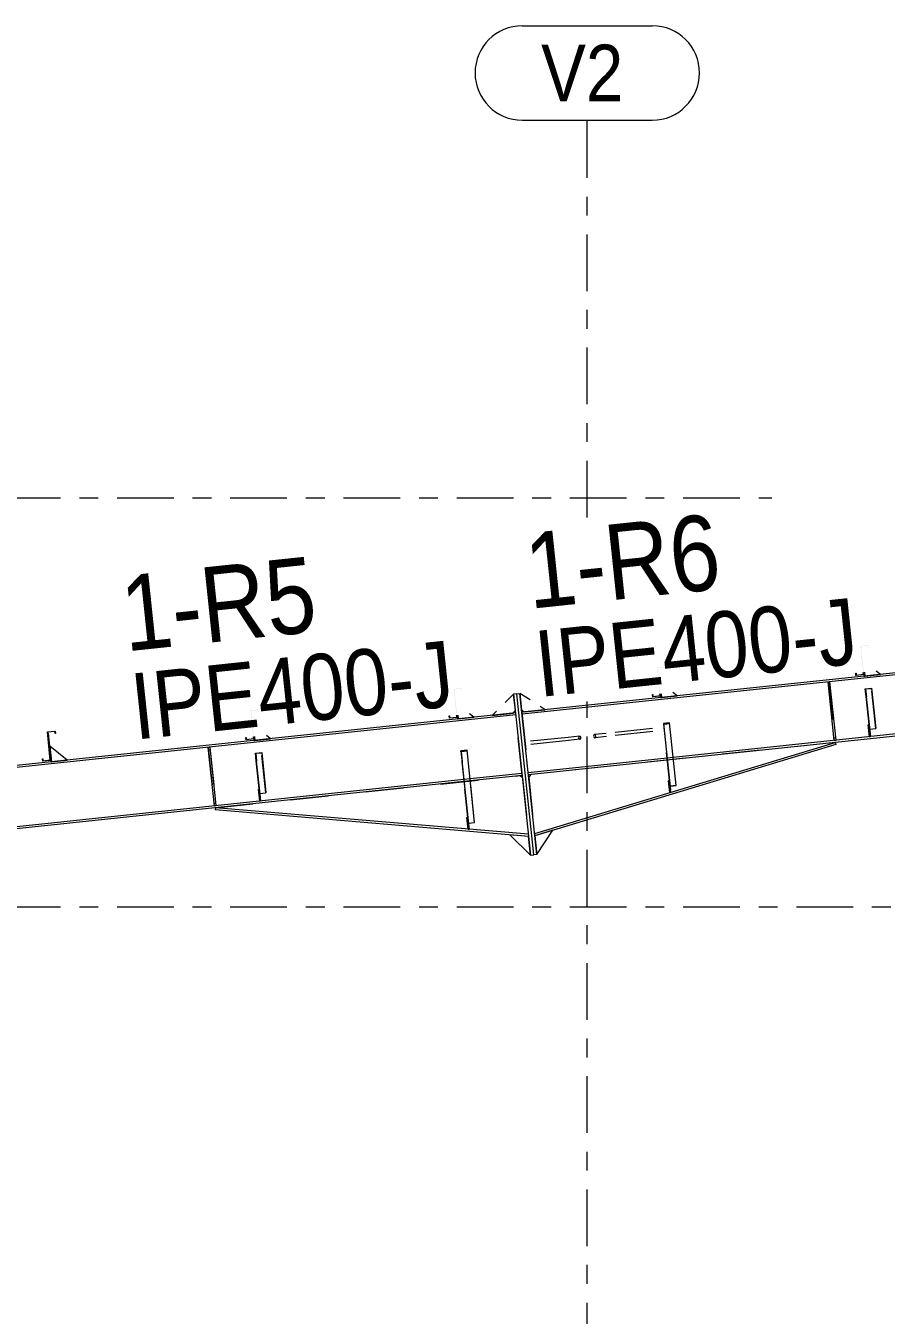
# Model space of a CAD drawing. Header units: millimetres. Extents: x -619 to 204, y -351 to 223.
# Drawn here: x -336.2 to -290.6, y -136.6 to -68.3 of the extents above; entities that cross this region are included whole.
import ezdxf

# ---------------------------------------------------------------- set-up
doc = ezdxf.new("R2010")
doc.units = ezdxf.units.MM
for name, pattern in [('XKITLINE00', [0]), ('XKITLINE02', [4, 2, -2]), ('XKITLINE03', [6, 3, -1, 1, -1])]:
    doc.linetypes.add(name, pattern=pattern)
for name, color, linetype, lineweight in [('Part', 2, 'Continuous', 0), ('PartMark', 7, 'Continuous', 0), ('S-grid', 1, 'Continuous', 0)]:
    doc.layers.add(name, color=color, linetype=linetype, lineweight=lineweight)
doc.styles.add('ARIAL', font='ARIAL.TTF')

# ---------------------------------------------------------------- blocks, each defined once
blk = doc.blocks.new('*A13')
at = {"layer": 'Part'}
blk.add_hatch(color=3, dxfattribs=at).paths.add_polyline_path([(-302.368, -105.278), (-302.037, -105.243), (-302.034, -105.269), (-302.349, -105.303), (-302.297, -105.797), (-302.314, -105.798)], flags=17)
blk = doc.blocks.new('*A14')
at = {"layer": 'Part'}
blk.add_hatch(color=3, dxfattribs=at).paths.add_polyline_path([(-323.99, -106.85), (-323.658, -106.815), (-323.656, -106.836), (-323.971, -106.869), (-323.929, -107.268), (-323.945, -107.27)], flags=17)
blk = doc.blocks.new('*A15')
at = {"layer": 'Part'}
blk.add_hatch(color=3, dxfattribs=at).paths.add_polyline_path([(-291.669, -103.441), (-291.337, -103.406), (-291.335, -103.427), (-291.65, -103.46), (-291.608, -103.859), (-291.625, -103.861)], flags=17)
blk = doc.blocks.new('*A16')
at = {"layer": 'Part'}
blk.add_hatch(color=3, dxfattribs=at).paths.add_polyline_path([(-313.109, -106.728), (-312.777, -106.693), (-312.774, -106.722), (-313.089, -106.755), (-313.032, -107.298), (-313.049, -107.299)], flags=17)
blk = doc.blocks.new('*A41')
at = {"layer": 'Part'}
blk.add_hatch(color=3, dxfattribs=at).paths.add_polyline_path([(-291.923, -101.172), (-291.509, -101.128), (-291.496, -101.253), (-291.511, -101.254), (-291.522, -101.145), (-291.907, -101.185), (-291.749, -102.679), (-292.164, -102.723), (-292.177, -102.598), (-292.162, -102.597), (-292.15, -102.706), (-291.766, -102.665)], flags=17)
blk = doc.blocks.new('*A42')
at = {"layer": 'Part'}
blk.add_hatch(color=3, dxfattribs=at).paths.add_polyline_path([(-291.923, -101.172), (-291.509, -101.128), (-291.496, -101.253), (-291.511, -101.254), (-291.522, -101.145), (-291.907, -101.185), (-291.749, -102.679), (-292.164, -102.723), (-292.177, -102.598), (-292.162, -102.597), (-292.15, -102.706), (-291.766, -102.665)], flags=17)
blk = doc.blocks.new('*A43')
at = {"layer": 'Part'}
blk.add_hatch(color=3, dxfattribs=at).paths.add_polyline_path([(-302.697, -102.308), (-302.282, -102.265), (-302.269, -102.389), (-302.284, -102.391), (-302.296, -102.281), (-302.68, -102.322), (-302.523, -103.815), (-302.937, -103.859), (-302.95, -103.735), (-302.935, -103.733), (-302.924, -103.842), (-302.539, -103.802)], flags=17)
blk = doc.blocks.new('*A67')
at = {"layer": 'Part'}
blk.add_hatch(color=3, dxfattribs=at).paths.add_polyline_path([(-313.47, -103.445), (-313.056, -103.401), (-313.043, -103.525), (-313.058, -103.527), (-313.069, -103.418), (-313.454, -103.458), (-313.296, -104.952), (-313.711, -104.995), (-313.724, -104.871), (-313.709, -104.869), (-313.697, -104.979), (-313.313, -104.938)], flags=17)
blk = doc.blocks.new('*A70')
at = {"layer": 'Part'}
blk.add_hatch(color=3, dxfattribs=at).paths.add_polyline_path([(-335.017, -105.718), (-334.603, -105.674), (-334.59, -105.798), (-334.605, -105.8), (-334.616, -105.69), (-335.001, -105.731), (-334.843, -107.224), (-335.258, -107.268), (-335.271, -107.144), (-335.256, -107.142), (-335.244, -107.251), (-334.86, -107.211)], flags=17)
blk = doc.blocks.new('*A71')
at = {"layer": 'Part'}
blk.add_hatch(color=3, dxfattribs=at).paths.add_polyline_path([(-335.017, -105.718), (-334.603, -105.674), (-334.59, -105.798), (-334.605, -105.8), (-334.616, -105.69), (-335.001, -105.731), (-334.843, -107.224), (-335.258, -107.268), (-335.271, -107.144), (-335.256, -107.142), (-335.244, -107.251), (-334.86, -107.211)], flags=17)
blk = doc.blocks.new('*A72')
at = {"layer": 'Part'}
blk.add_hatch(color=3, dxfattribs=at).paths.add_polyline_path([(-324.244, -104.581), (-323.83, -104.537), (-323.816, -104.662), (-323.831, -104.663), (-323.843, -104.554), (-324.227, -104.595), (-324.07, -106.088), (-324.484, -106.132), (-324.497, -106.007), (-324.482, -106.006), (-324.471, -106.115), (-324.086, -106.075)], flags=17)
blk = doc.blocks.new('*A73')
at = {"layer": 'Part'}
blk.add_hatch(color=3, dxfattribs=at).paths.add_polyline_path([(-324.244, -104.581), (-323.83, -104.537), (-323.816, -104.662), (-323.831, -104.663), (-323.843, -104.554), (-324.227, -104.595), (-324.07, -106.088), (-324.484, -106.132), (-324.497, -106.007), (-324.482, -106.006), (-324.471, -106.115), (-324.086, -106.075)], flags=17)
blk = doc.blocks.new('*A74')
at = {"layer": 'Part'}
blk.add_hatch(color=3, dxfattribs=at).paths.add_polyline_path([(-302.697, -102.308), (-302.282, -102.265), (-302.269, -102.389), (-302.284, -102.391), (-302.296, -102.281), (-302.68, -102.322), (-302.523, -103.815), (-302.937, -103.859), (-302.95, -103.735), (-302.935, -103.733), (-302.924, -103.842), (-302.539, -103.802)], flags=17)
blk = doc.blocks.new('*A75')
at = {"layer": 'Part'}
blk.add_hatch(color=3, dxfattribs=at).paths.add_polyline_path([(-313.47, -103.445), (-313.056, -103.401), (-313.043, -103.525), (-313.058, -103.527), (-313.069, -103.418), (-313.454, -103.458), (-313.296, -104.952), (-313.711, -104.995), (-313.724, -104.871), (-313.709, -104.869), (-313.697, -104.979), (-313.313, -104.938)], flags=17)
blk = doc.blocks.new('*A647')
at = {"layer": 'S-grid', "color": 1, "linetype": 'XKITLINE03', "lineweight": 0}
blk.add_line((-559.32, -93.321), (-296.617, -93.321), dxfattribs=at)
blk = doc.blocks.new('*A648')
at = {"layer": 'S-grid', "color": 1, "linetype": 'XKITLINE03', "lineweight": 0}
blk.add_line((-559.32, -114.988), (26.403, -114.988), dxfattribs=at)
blk = doc.blocks.new('*A650')
at = {"layer": 'Part', "color": 2, "linetype": 'XKITLINE00', "lineweight": 0}
for p, q in [((-237.236, -97.013), (-309.87, -104.674)), ((-237.225, -97.121), (-309.859, -104.782)), ((-237.228, -97.096), (-237.225, -97.121)), ((-236.898, -100.22), (-301.844, -107.07)), ((-236.887, -100.328), (-301.833, -107.178)), ((-236.898, -100.22), (-236.887, -100.328)), ((-302.176, -107.105), (-309.532, -107.881)), ((-302.164, -107.213), (-309.52, -107.989))]:
    blk.add_line(p, q, dxfattribs=at)
at = {"layer": 'Part', "color": 7, "linetype": 'XKITLINE02', "lineweight": 0}
for p, q in [((-237.236, -97.013), (-237.228, -97.096)), ((-237.225, -97.121), (-236.898, -100.22)), ((-309.87, -104.674), (-309.52, -107.989)), ((-301.844, -107.07), (-302.176, -107.105)), ((-301.833, -107.178), (-302.164, -107.213))]:
    blk.add_line(p, q, dxfattribs=at)
blk = doc.blocks.new('*A696')
at = {"layer": 'Part', "color": 2, "linetype": 'XKITLINE00', "lineweight": 0}
for p, q in [((-310.202, -104.709), (-409.484, -115.181)), ((-310.19, -104.817), (-409.349, -115.276)), ((-309.863, -107.916), (-312.618, -108.207)), ((-312.949, -108.242), (-398.806, -117.298)), ((-312.938, -108.349), (-398.795, -117.405)), ((-309.852, -108.024), (-312.606, -108.314))]:
    blk.add_line(p, q, dxfattribs=at)
at = {"layer": 'Part', "color": 7, "linetype": 'XKITLINE02', "lineweight": 0}
for p, q in [((-309.852, -108.024), (-310.202, -104.709)), ((-312.618, -108.207), (-312.949, -108.242)), ((-312.606, -108.314), (-312.938, -108.349))]:
    blk.add_line(p, q, dxfattribs=at)
blk = doc.blocks.new('*A698')
at = {"layer": 'Part', "color": 2, "linetype": 'XKITLINE00', "lineweight": 0}
for p, q in [((-309.436, -104.025), (-309.975, -103.679)), ((-309.883, -104.55), (-309.746, -104.661)), ((-308.627, -104.543), (-308.897, -104.37))]:
    blk.add_line(p, q, dxfattribs=at)
at = {"layer": 'Part', "color": 7, "linetype": 'XKITLINE02', "lineweight": 0}
for p, q in [((-309.975, -103.679), (-309.883, -104.55)), ((-309.746, -104.661), (-308.627, -104.543))]:
    blk.add_line(p, q, dxfattribs=at)
blk = doc.blocks.new('*A699')
at = {"layer": 'Part', "color": 2, "linetype": 'XKITLINE00', "lineweight": 0}
for p, q in [((-310.306, -103.714), (-310.762, -104.165)), ((-311.217, -104.615), (-311.445, -104.84)), ((-310.326, -104.722), (-310.215, -104.585))]:
    blk.add_line(p, q, dxfattribs=at)
at = {"layer": 'Part', "color": 7, "linetype": 'XKITLINE02', "lineweight": 0}
for p, q in [((-310.215, -104.585), (-310.306, -103.714)), ((-311.445, -104.84), (-310.326, -104.722))]:
    blk.add_line(p, q, dxfattribs=at)
blk = doc.blocks.new('*A700')
at = {"layer": 'Part', "color": 2, "linetype": 'XKITLINE00', "lineweight": 0}
for p, q in [((-302.037, -105.243), (-302.368, -105.278)), ((-302.368, -105.278), (-302.027, -108.514)), ((-302.349, -105.303), (-302.034, -105.269)), ((-301.981, -108.788), (-302.349, -105.303)), ((-302.314, -105.798), (-302.297, -105.797)), ((-301.688, -108.554), (-302.037, -105.243)), ((-302.003, -108.588), (-301.688, -108.554)), ((-301.998, -108.79), (-301.981, -108.788))]:
    blk.add_line(p, q, dxfattribs=at)
at = {"layer": 'Part', "color": 7, "linetype": 'XKITLINE02', "lineweight": 0}
for p, q in [((-302.027, -108.514), (-301.998, -108.79)), ((-302.02, -108.579), (-301.689, -108.544))]:
    blk.add_line(p, q, dxfattribs=at)
blk = doc.blocks.new('*A701')
at = {"layer": 'Part', "color": 7, "linetype": 'XKITLINE02', "lineweight": 0}
for p, q in [((-301.998, -108.79), (-302.368, -105.278)), ((-301.981, -108.788), (-302.349, -105.303)), ((-301.688, -108.554), (-302.037, -105.243)), ((-302.02, -108.579), (-301.689, -108.544)), ((-302.003, -108.588), (-301.688, -108.554)), ((-301.998, -108.79), (-301.981, -108.788))]:
    blk.add_line(p, q, dxfattribs=at)
blk = doc.blocks.new('*A702')
at = {"layer": 'Part', "color": 7, "linetype": 'XKITLINE02', "lineweight": 0}
for p, q in [((-302.535, -103.699), (-302.523, -103.815)), ((-302.514, -103.898), (-302.473, -103.894))]:
    blk.add_line(p, q, dxfattribs=at)
at = {"layer": 'Part', "color": 2, "linetype": 'XKITLINE00', "lineweight": 0}
for p, q in [((-302.523, -103.815), (-302.514, -103.898)), ((-302.473, -103.894), (-302.494, -103.695))]:
    blk.add_line(p, q, dxfattribs=at)
blk = doc.blocks.new('*A703')
at = {"layer": 'Part', "color": 7, "linetype": 'XKITLINE02', "lineweight": 0}
for p, q in [((-302.494, -103.695), (-302.473, -103.894)), ((-302.473, -103.894), (-301.644, -103.806))]:
    blk.add_line(p, q, dxfattribs=at)
at = {"layer": 'Part', "color": 2, "linetype": 'XKITLINE00', "lineweight": 0}
blk.add_line((-301.644, -103.806), (-301.864, -103.628), dxfattribs=at)
blk = doc.blocks.new('*A704')
at = {"layer": 'Part', "color": 7, "linetype": 'XKITLINE02', "lineweight": 0}
for p, q in [((-308.223, -110.93), (-309.18, -111.221)), ((-309.18, -111.221), (-309.075, -112.215))]:
    blk.add_line(p, q, dxfattribs=at)
at = {"layer": 'Part', "color": 2, "linetype": 'XKITLINE00', "lineweight": 0}
blk.add_line((-309.075, -112.215), (-308.223, -110.93), dxfattribs=at)
blk = doc.blocks.new('*A705')
at = {"layer": 'Part', "color": 2, "linetype": 'XKITLINE00', "lineweight": 0}
blk.add_line((-310.507, -111.171), (-309.406, -112.25), dxfattribs=at)
at = {"layer": 'Part', "color": 7, "linetype": 'XKITLINE02', "lineweight": 0}
for p, q in [((-309.511, -111.256), (-310.507, -111.171)), ((-309.406, -112.25), (-309.511, -111.256))]:
    blk.add_line(p, q, dxfattribs=at)
blk = doc.blocks.new('*A706')
at = {"layer": 'Part', "color": 7, "linetype": 'XKITLINE02', "lineweight": 0}
for p, q in [((-323.788, -108.756), (-323.83, -108.761)), ((-323.83, -108.761), (-323.764, -109.382)), ((-323.723, -109.378), (-323.788, -108.756)), ((-323.777, -109.258), (-323.736, -109.254)), ((-323.764, -109.382), (-323.723, -109.378))]:
    blk.add_line(p, q, dxfattribs=at)
blk = doc.blocks.new('*A707')
at = {"layer": 'Part', "color": 2, "linetype": 'XKITLINE00', "lineweight": 0}
for p, q in [((-323.83, -108.761), (-323.788, -108.756)), ((-323.764, -109.382), (-323.83, -108.761)), ((-323.761, -109.016), (-323.723, -109.378))]:
    blk.add_line(p, q, dxfattribs=at)
at = {"layer": 'Part', "color": 7, "linetype": 'XKITLINE02', "lineweight": 0}
for p, q in [((-323.788, -108.756), (-323.761, -109.016)), ((-323.777, -109.258), (-323.736, -109.254)), ((-323.723, -109.378), (-323.764, -109.382))]:
    blk.add_line(p, q, dxfattribs=at)
blk = doc.blocks.new('*A708')
at = {"layer": 'Part', "color": 7, "linetype": 'XKITLINE02', "lineweight": 0}
for p, q in [((-312.737, -110.257), (-312.778, -110.262)), ((-312.778, -110.262), (-312.713, -110.883)), ((-312.671, -110.879), (-312.737, -110.257)), ((-312.726, -110.759), (-312.684, -110.755)), ((-312.713, -110.883), (-312.671, -110.879))]:
    blk.add_line(p, q, dxfattribs=at)
blk = doc.blocks.new('*A709')
at = {"layer": 'Part', "color": 2, "linetype": 'XKITLINE00', "lineweight": 0}
for p, q in [((-312.778, -110.262), (-312.737, -110.257)), ((-312.713, -110.875), (-312.778, -110.262)), ((-312.716, -110.453), (-312.671, -110.879))]:
    blk.add_line(p, q, dxfattribs=at)
at = {"layer": 'Part', "color": 7, "linetype": 'XKITLINE02', "lineweight": 0}
for p, q in [((-312.737, -110.257), (-312.716, -110.453)), ((-312.726, -110.759), (-312.684, -110.755)), ((-312.713, -110.875), (-312.713, -110.883)), ((-312.671, -110.879), (-312.713, -110.883))]:
    blk.add_line(p, q, dxfattribs=at)
blk = doc.blocks.new('*A710')
at = {"layer": 'Part', "color": 7, "linetype": 'XKITLINE02', "lineweight": 0}
for p, q in [((-293.263, -106.274), (-309.399, -107.976)), ((-309.508, -108.11), (-309.18, -111.221))]:
    blk.add_line(p, q, dxfattribs=at)
at = {"layer": 'Part', "color": 2, "linetype": 'XKITLINE00', "lineweight": 0}
for p, q in [((-309.191, -111.111), (-293.263, -106.274)), ((-293.232, -106.378), (-309.18, -111.221)), ((-293.263, -106.274), (-293.232, -106.378)), ((-309.399, -107.976), (-309.508, -108.11))]:
    blk.add_line(p, q, dxfattribs=at)
blk = doc.blocks.new('*A711')
at = {"layer": 'Part', "color": 7, "linetype": 'XKITLINE02', "lineweight": 0}
for p, q in [((-312.685, -110.746), (-313.109, -106.728)), ((-312.669, -110.744), (-313.089, -106.755)), ((-312.373, -110.528), (-312.777, -106.693)), ((-312.705, -110.554), (-312.374, -110.519)), ((-312.688, -110.562), (-312.373, -110.528)), ((-312.685, -110.746), (-312.669, -110.744))]:
    blk.add_line(p, q, dxfattribs=at)
blk = doc.blocks.new('*A712')
at = {"layer": 'Part', "color": 2, "linetype": 'XKITLINE00', "lineweight": 0}
blk.add_line((-323.191, -106.079), (-323.411, -105.901), dxfattribs=at)
at = {"layer": 'Part', "color": 7, "linetype": 'XKITLINE02', "lineweight": 0}
for p, q in [((-324.041, -105.968), (-324.02, -106.166)), ((-324.02, -106.166), (-323.191, -106.079))]:
    blk.add_line(p, q, dxfattribs=at)
blk = doc.blocks.new('*A713')
at = {"layer": 'Part', "color": 7, "linetype": 'XKITLINE02', "lineweight": 0}
for p, q in [((-324.082, -105.972), (-324.07, -106.088)), ((-324.061, -106.171), (-324.02, -106.166))]:
    blk.add_line(p, q, dxfattribs=at)
at = {"layer": 'Part', "color": 2, "linetype": 'XKITLINE00', "lineweight": 0}
for p, q in [((-324.07, -106.088), (-324.061, -106.171)), ((-324.02, -106.166), (-324.041, -105.968))]:
    blk.add_line(p, q, dxfattribs=at)
blk = doc.blocks.new('*A714')
at = {"layer": 'Part', "color": 7, "linetype": 'XKITLINE02', "lineweight": 0}
for p, q in [((-323.738, -109.238), (-323.99, -106.85)), ((-323.721, -109.236), (-323.971, -106.869)), ((-323.432, -108.955), (-323.658, -106.815)), ((-323.765, -108.977), (-323.434, -108.942)), ((-323.747, -108.988), (-323.432, -108.955)), ((-323.738, -109.238), (-323.721, -109.236))]:
    blk.add_line(p, q, dxfattribs=at)
blk = doc.blocks.new('*A715')
at = {"layer": 'Part', "color": 2, "linetype": 'XKITLINE00', "lineweight": 0}
for p, q in [((-323.99, -106.85), (-323.658, -106.815)), ((-323.945, -107.27), (-323.99, -106.85)), ((-323.656, -106.836), (-323.971, -106.869)), ((-323.971, -106.869), (-323.929, -107.268)), ((-323.929, -107.268), (-323.945, -107.27)), ((-323.945, -107.27), (-323.761, -109.016)), ((-323.721, -109.236), (-323.929, -107.268)), ((-323.658, -106.815), (-323.432, -108.955)), ((-323.747, -108.988), (-323.432, -108.955)), ((-323.738, -109.238), (-323.721, -109.236))]:
    blk.add_line(p, q, dxfattribs=at)
at = {"layer": 'Part', "color": 7, "linetype": 'XKITLINE02', "lineweight": 0}
for p, q in [((-323.765, -108.977), (-323.434, -108.942)), ((-323.761, -109.016), (-323.738, -109.238))]:
    blk.add_line(p, q, dxfattribs=at)
blk = doc.blocks.new('*A716')
at = {"layer": 'Part', "color": 7, "linetype": 'XKITLINE02', "lineweight": 0}
for p, q in [((-313.267, -104.831), (-313.246, -105.03)), ((-313.246, -105.03), (-312.417, -104.943))]:
    blk.add_line(p, q, dxfattribs=at)
at = {"layer": 'Part', "color": 2, "linetype": 'XKITLINE00', "lineweight": 0}
blk.add_line((-312.417, -104.943), (-312.637, -104.765), dxfattribs=at)
blk = doc.blocks.new('*A717')
at = {"layer": 'Part', "color": 7, "linetype": 'XKITLINE02', "lineweight": 0}
for p, q in [((-313.309, -104.836), (-313.296, -104.952)), ((-313.288, -105.034), (-313.246, -105.03))]:
    blk.add_line(p, q, dxfattribs=at)
at = {"layer": 'Part', "color": 2, "linetype": 'XKITLINE00', "lineweight": 0}
for p, q in [((-313.296, -104.952), (-313.288, -105.034)), ((-313.246, -105.03), (-313.267, -104.831))]:
    blk.add_line(p, q, dxfattribs=at)
blk = doc.blocks.new('*A719')
at = {"layer": 'Part', "color": 2, "linetype": 'XKITLINE00', "lineweight": 0}
for p, q in [((-291.669, -103.441), (-291.337, -103.406)), ((-291.625, -103.861), (-291.669, -103.441)), ((-291.335, -103.427), (-291.65, -103.46)), ((-291.65, -103.46), (-291.608, -103.859)), ((-291.608, -103.859), (-291.625, -103.861)), ((-291.625, -103.861), (-291.44, -105.607)), ((-291.4, -105.827), (-291.608, -103.859)), ((-291.337, -103.406), (-291.112, -105.546)), ((-291.427, -105.579), (-291.112, -105.546)), ((-291.417, -105.829), (-291.4, -105.827))]:
    blk.add_line(p, q, dxfattribs=at)
at = {"layer": 'Part', "color": 7, "linetype": 'XKITLINE02', "lineweight": 0}
for p, q in [((-291.445, -105.567), (-291.113, -105.532)), ((-291.44, -105.607), (-291.417, -105.829))]:
    blk.add_line(p, q, dxfattribs=at)
blk = doc.blocks.new('*A720')
at = {"layer": 'Part', "color": 7, "linetype": 'XKITLINE02', "lineweight": 0}
for p, q in [((-291.417, -105.829), (-291.669, -103.441)), ((-291.4, -105.827), (-291.65, -103.46)), ((-291.112, -105.546), (-291.337, -103.406)), ((-291.445, -105.567), (-291.113, -105.532)), ((-291.427, -105.579), (-291.112, -105.546)), ((-291.417, -105.829), (-291.4, -105.827))]:
    blk.add_line(p, q, dxfattribs=at)
blk = doc.blocks.new('*A721')
at = {"layer": 'Part', "color": 7, "linetype": 'XKITLINE02', "lineweight": 0}
for p, q in [((-291.761, -102.563), (-291.749, -102.679)), ((-291.74, -102.762), (-291.699, -102.757))]:
    blk.add_line(p, q, dxfattribs=at)
at = {"layer": 'Part', "color": 2, "linetype": 'XKITLINE00', "lineweight": 0}
for p, q in [((-291.749, -102.679), (-291.74, -102.762)), ((-291.699, -102.757), (-291.72, -102.558))]:
    blk.add_line(p, q, dxfattribs=at)
blk = doc.blocks.new('*A722')
at = {"layer": 'Part', "color": 2, "linetype": 'XKITLINE00', "lineweight": 0}
blk.add_line((-290.87, -102.67), (-291.09, -102.492), dxfattribs=at)
at = {"layer": 'Part', "color": 7, "linetype": 'XKITLINE02', "lineweight": 0}
for p, q in [((-291.72, -102.558), (-291.699, -102.757)), ((-291.699, -102.757), (-290.87, -102.67))]:
    blk.add_line(p, q, dxfattribs=at)
blk = doc.blocks.new('*A723')
at = {"layer": 'Part', "color": 2, "linetype": 'XKITLINE00', "lineweight": 0}
for p, q in [((-291.509, -105.352), (-291.468, -105.347)), ((-291.444, -105.973), (-291.509, -105.352)), ((-291.44, -105.607), (-291.402, -105.969))]:
    blk.add_line(p, q, dxfattribs=at)
at = {"layer": 'Part', "color": 7, "linetype": 'XKITLINE02', "lineweight": 0}
for p, q in [((-291.468, -105.347), (-291.44, -105.607)), ((-291.457, -105.849), (-291.415, -105.845)), ((-291.402, -105.969), (-291.444, -105.973))]:
    blk.add_line(p, q, dxfattribs=at)
blk = doc.blocks.new('*A724')
at = {"layer": 'Part', "color": 7, "linetype": 'XKITLINE02', "lineweight": 0}
for p, q in [((-291.468, -105.347), (-291.509, -105.352)), ((-291.509, -105.352), (-291.444, -105.973)), ((-291.402, -105.969), (-291.468, -105.347)), ((-291.457, -105.849), (-291.415, -105.845)), ((-291.444, -105.973), (-291.402, -105.969))]:
    blk.add_line(p, q, dxfattribs=at)
blk = doc.blocks.new('*A725')
at = {"layer": 'Part', "color": 7, "linetype": 'XKITLINE02', "lineweight": 0}
for p, q in [((-293.643, -103.071), (-293.56, -103.063)), ((-293.643, -103.071), (-293.316, -106.171)), ((-293.63, -103.196), (-293.547, -103.187)), ((-293.56, -103.063), (-293.233, -106.162)), ((-293.246, -106.038), (-293.329, -106.046)), ((-293.233, -106.162), (-293.316, -106.171))]:
    blk.add_line(p, q, dxfattribs=at)
blk = doc.blocks.new('*A726')
at = {"layer": 'Part', "color": 7, "linetype": 'XKITLINE02', "lineweight": 0}
for p, q in [((-293.643, -103.071), (-293.56, -103.063)), ((-293.63, -103.196), (-293.547, -103.187)), ((-293.329, -106.046), (-293.246, -106.038)), ((-293.316, -106.171), (-293.233, -106.162))]:
    blk.add_line(p, q, dxfattribs=at)
at = {"layer": 'Part', "color": 2, "linetype": 'XKITLINE00', "lineweight": 0}
for p, q in [((-293.316, -106.171), (-293.643, -103.071)), ((-293.56, -103.063), (-293.233, -106.162))]:
    blk.add_line(p, q, dxfattribs=at)
blk = doc.blocks.new('*A727')
at = {"layer": 'Part', "color": 2, "linetype": 'XKITLINE00', "lineweight": 0}
for p, q in [((-302.091, -108.305), (-302.05, -108.301)), ((-302.025, -108.927), (-302.091, -108.305)), ((-302.027, -108.514), (-301.984, -108.923)), ((-301.984, -108.923), (-302.025, -108.927))]:
    blk.add_line(p, q, dxfattribs=at)
at = {"layer": 'Part', "color": 7, "linetype": 'XKITLINE02', "lineweight": 0}
for p, q in [((-302.05, -108.301), (-302.027, -108.514)), ((-302.039, -108.803), (-301.997, -108.798))]:
    blk.add_line(p, q, dxfattribs=at)
blk = doc.blocks.new('*A728')
at = {"layer": 'Part', "color": 7, "linetype": 'XKITLINE02', "lineweight": 0}
for p, q in [((-302.05, -108.301), (-302.091, -108.305)), ((-302.091, -108.305), (-302.025, -108.927)), ((-301.984, -108.923), (-302.05, -108.301)), ((-302.039, -108.803), (-301.997, -108.798)), ((-302.025, -108.927), (-301.984, -108.923))]:
    blk.add_line(p, q, dxfattribs=at)
blk = doc.blocks.new('*A729')
at = {"layer": 'Part', "color": 2, "linetype": 'XKITLINE00', "lineweight": 0}
for p, q in [((-310.141, -103.697), (-309.975, -103.679)), ((-309.24, -112.233), (-310.141, -103.697)), ((-309.075, -112.215), (-309.975, -103.679)), ((-309.075, -112.215), (-309.24, -112.233))]:
    blk.add_line(p, q, dxfattribs=at)
blk = doc.blocks.new('*A730')
at = {"layer": 'Part', "color": 2, "linetype": 'XKITLINE00', "lineweight": 0}
for p, q in [((-310.141, -103.697), (-310.306, -103.714)), ((-310.306, -103.714), (-309.406, -112.25)), ((-309.24, -112.233), (-310.141, -103.697)), ((-309.406, -112.25), (-309.24, -112.233))]:
    blk.add_line(p, q, dxfattribs=at)
blk = doc.blocks.new('*A731')
at = {"layer": 'Part', "color": 7, "linetype": 'XKITLINE02', "lineweight": 0}
for p, q in [((-326.489, -106.536), (-326.406, -106.527)), ((-326.475, -106.66), (-326.393, -106.651)), ((-326.175, -109.511), (-326.092, -109.502)), ((-326.162, -109.635), (-326.079, -109.626))]:
    blk.add_line(p, q, dxfattribs=at)
at = {"layer": 'Part', "color": 2, "linetype": 'XKITLINE00', "lineweight": 0}
for p, q in [((-326.162, -109.635), (-326.489, -106.536)), ((-326.406, -106.527), (-326.079, -109.626))]:
    blk.add_line(p, q, dxfattribs=at)
blk = doc.blocks.new('*A732')
at = {"layer": 'Part', "color": 7, "linetype": 'XKITLINE02', "lineweight": 0}
for p, q in [((-326.489, -106.536), (-326.406, -106.527)), ((-326.489, -106.536), (-326.162, -109.635)), ((-326.406, -106.527), (-326.079, -109.626)), ((-326.475, -106.66), (-326.393, -106.651)), ((-326.092, -109.502), (-326.175, -109.511)), ((-326.079, -109.626), (-326.162, -109.635))]:
    blk.add_line(p, q, dxfattribs=at)
blk = doc.blocks.new('*A733')
at = {"layer": 'Part', "color": 2, "linetype": 'XKITLINE00', "lineweight": 0}
for p, q in [((-312.777, -106.693), (-313.109, -106.728)), ((-313.109, -106.728), (-312.716, -110.453)), ((-313.089, -106.755), (-312.774, -106.722)), ((-313.089, -106.755), (-313.032, -107.298)), ((-312.373, -110.528), (-312.777, -106.693)), ((-313.032, -107.298), (-313.049, -107.299)), ((-312.669, -110.744), (-313.032, -107.298)), ((-312.688, -110.562), (-312.373, -110.528)), ((-312.685, -110.746), (-312.669, -110.744))]:
    blk.add_line(p, q, dxfattribs=at)
at = {"layer": 'Part', "color": 7, "linetype": 'XKITLINE02', "lineweight": 0}
for p, q in [((-312.716, -110.453), (-312.685, -110.746)), ((-312.705, -110.554), (-312.374, -110.519))]:
    blk.add_line(p, q, dxfattribs=at)
blk = doc.blocks.new('*A786')
at = {"layer": 'S-grid', "color": 1, "linetype": 'XKITLINE03', "lineweight": 0}
for p, q in [((-306.404, -94.353), (-306.404, -73.295)), ((-306.404, -204.969), (-306.404, -104.107))]:
    blk.add_line(p, q, dxfattribs=at)
at = {"layer": 'S-grid', "color": 3, "style": 'ARIAL', "width": 0.85}
blk.add_text('V2', height=3, dxfattribs=at).set_placement((-308.851, -72.295))
blk = doc.blocks.new('*A825')
at = {"layer": 'Part', "color": 2, "linetype": 'XKITLINE00', "lineweight": 0}
for p, q in [((-292.177, -102.598), (-292.162, -102.597)), ((-292.176, -102.607), (-292.177, -102.598)), ((-292.164, -102.723), (-292.176, -102.607)), ((-291.749, -102.679), (-292.164, -102.723)), ((-292.162, -102.597), (-292.161, -102.605)), ((-292.161, -102.605), (-292.15, -102.706)), ((-292.15, -102.706), (-291.766, -102.665)), ((-291.766, -102.665), (-291.776, -102.564)), ((-291.761, -102.563), (-291.749, -102.679))]:
    blk.add_line(p, q, dxfattribs=at)
blk = doc.blocks.new('*A826')
at = {"layer": 'Part', "color": 2, "linetype": 'XKITLINE00', "lineweight": 0}
for p, q in [((-292.177, -102.598), (-292.162, -102.597)), ((-292.176, -102.607), (-292.177, -102.598)), ((-292.164, -102.723), (-292.176, -102.607)), ((-291.749, -102.679), (-292.164, -102.723)), ((-292.162, -102.597), (-292.161, -102.605)), ((-292.161, -102.605), (-292.15, -102.706)), ((-292.15, -102.706), (-291.766, -102.665)), ((-291.766, -102.665), (-291.776, -102.564)), ((-291.761, -102.563), (-291.749, -102.679))]:
    blk.add_line(p, q, dxfattribs=at)
blk = doc.blocks.new('*A827')
at = {"layer": 'Part', "color": 2, "linetype": 'XKITLINE00', "lineweight": 0}
for p, q in [((-302.95, -103.735), (-302.935, -103.733)), ((-302.949, -103.743), (-302.95, -103.735)), ((-302.937, -103.859), (-302.949, -103.743)), ((-302.523, -103.815), (-302.937, -103.859)), ((-302.935, -103.733), (-302.934, -103.741)), ((-302.934, -103.741), (-302.924, -103.842)), ((-302.924, -103.842), (-302.539, -103.802)), ((-302.539, -103.802), (-302.55, -103.701)), ((-302.535, -103.699), (-302.523, -103.815))]:
    blk.add_line(p, q, dxfattribs=at)
blk = doc.blocks.new('*A828')
at = {"layer": 'Part', "color": 7, "linetype": 'XKITLINE02', "lineweight": 0}
for p, q in [((-326.109, -109.739), (-309.973, -108.037)), ((-309.839, -108.145), (-309.511, -111.256))]:
    blk.add_line(p, q, dxfattribs=at)
at = {"layer": 'Part', "color": 2, "linetype": 'XKITLINE00', "lineweight": 0}
for p, q in [((-309.839, -108.145), (-309.973, -108.037)), ((-326.109, -109.739), (-326.118, -109.846)), ((-309.511, -111.256), (-326.118, -109.846)), ((-309.523, -111.146), (-326.109, -109.739))]:
    blk.add_line(p, q, dxfattribs=at)
blk = doc.blocks.new('*A829')
at = {"layer": 'Part', "color": 2, "linetype": 'XKITLINE00', "lineweight": 0}
for p, q in [((-334.951, -105.811), (-334.992, -105.815)), ((-334.793, -107.303), (-334.951, -105.811)), ((-334.843, -107.224), (-334.835, -107.307))]:
    blk.add_line(p, q, dxfattribs=at)
at = {"layer": 'Part', "color": 7, "linetype": 'XKITLINE02', "lineweight": 0}
for p, q in [((-334.992, -105.815), (-334.843, -107.224)), ((-334.835, -107.307), (-334.793, -107.303))]:
    blk.add_line(p, q, dxfattribs=at)
blk = doc.blocks.new('*A830')
at = {"layer": 'Part', "color": 2, "linetype": 'XKITLINE00', "lineweight": 0}
blk.add_line((-333.965, -107.215), (-334.881, -106.474), dxfattribs=at)
at = {"layer": 'Part', "color": 7, "linetype": 'XKITLINE02', "lineweight": 0}
for p, q in [((-334.881, -106.474), (-334.793, -107.303)), ((-334.793, -107.303), (-333.965, -107.215))]:
    blk.add_line(p, q, dxfattribs=at)
blk = doc.blocks.new('*A892')
at = {"layer": 'S-grid', "color": 1, "linetype": 'XKITLINE00', "lineweight": 0}
for p, q in [((-309.851, -68.295), (-302.957, -68.295)), ((-309.851, -73.295), (-302.957, -73.295))]:
    blk.add_line(p, q, dxfattribs=at)
for centre, start, end in [((-309.851, -70.795), 90, 270), ((-302.957, -70.795), 270, 90)]:
    blk.add_arc(centre, 2.5, start, end, dxfattribs=at)
blk = doc.blocks.new('*A893')
at = {"layer": 'Part', "color": 2, "linetype": 'XKITLINE00', "lineweight": 0}
for p, q in [((-306.058, -105.888), (-306.07, -105.949)), ((-306.015, -105.859), (-306.058, -105.888)), ((-305.404, -105.795), (-306.015, -105.859)), ((-305.968, -105.879), (-306.015, -105.859)), ((-305.943, -105.936), (-305.968, -105.879)), ((-306.07, -105.949), (-306.045, -106.006)), ((-306.045, -106.006), (-305.998, -106.025)), ((-305.387, -105.961), (-305.998, -106.025)), ((-305.998, -106.025), (-305.955, -105.996)), ((-305.955, -105.996), (-305.943, -105.936))]:
    blk.add_line(p, q, dxfattribs=at)
at = {"layer": 'Part', "color": 7, "linetype": 'XKITLINE02', "lineweight": 0}
for p, q in [((-302.945, -105.536), (-305.404, -105.795)), ((-302.928, -105.701), (-305.387, -105.961))]:
    blk.add_line(p, q, dxfattribs=at)
blk = doc.blocks.new('*A894')
at = {"layer": 'Part', "color": 2, "linetype": 'XKITLINE00', "lineweight": 0}
for p, q in [((-313.724, -104.871), (-313.709, -104.869)), ((-313.723, -104.879), (-313.724, -104.871)), ((-313.711, -104.995), (-313.723, -104.879)), ((-313.296, -104.952), (-313.711, -104.995)), ((-313.709, -104.869), (-313.708, -104.878)), ((-313.708, -104.878), (-313.697, -104.979)), ((-313.697, -104.979), (-313.313, -104.938)), ((-313.313, -104.938), (-313.323, -104.837)), ((-313.309, -104.836), (-313.296, -104.952))]:
    blk.add_line(p, q, dxfattribs=at)
blk = doc.blocks.new('*A896')
at = {"layer": 'Part', "color": 7, "linetype": 'XKITLINE02', "lineweight": 0}
for p, q in [((-307.42, -106.008), (-309.879, -106.267)), ((-307.403, -106.173), (-309.862, -106.433))]:
    blk.add_line(p, q, dxfattribs=at)
at = {"layer": 'Part', "color": 2, "linetype": 'XKITLINE00', "lineweight": 0}
for p, q in [((-306.809, -105.943), (-307.42, -106.008)), ((-306.792, -106.109), (-307.403, -106.173)), ((-306.852, -105.972), (-306.864, -106.033)), ((-306.864, -106.033), (-306.839, -106.089)), ((-306.809, -105.943), (-306.852, -105.972)), ((-306.839, -106.089), (-306.792, -106.109)), ((-306.762, -105.963), (-306.809, -105.943)), ((-306.792, -106.109), (-306.75, -106.08)), ((-306.737, -106.019), (-306.762, -105.963)), ((-306.75, -106.08), (-306.737, -106.019))]:
    blk.add_line(p, q, dxfattribs=at)
blk = doc.blocks.new('*A898')
at = {"layer": 'Part', "color": 2, "linetype": 'XKITLINE00', "lineweight": 0}
for p, q in [((-335.017, -105.718), (-334.603, -105.674)), ((-334.86, -107.211), (-335.017, -105.718)), ((-334.616, -105.69), (-335.001, -105.731)), ((-335.001, -105.731), (-334.843, -107.224)), ((-334.605, -105.8), (-334.616, -105.69)), ((-334.59, -105.798), (-334.605, -105.8)), ((-334.603, -105.674), (-334.59, -105.798)), ((-335.271, -107.144), (-335.256, -107.142)), ((-335.258, -107.268), (-335.271, -107.144)), ((-334.843, -107.224), (-335.258, -107.268)), ((-335.256, -107.142), (-335.244, -107.251)), ((-335.244, -107.251), (-334.86, -107.211))]:
    blk.add_line(p, q, dxfattribs=at)
blk = doc.blocks.new('*A899')
at = {"layer": 'Part', "color": 2, "linetype": 'XKITLINE00', "lineweight": 0}
for p, q in [((-335.017, -105.718), (-334.603, -105.674)), ((-334.86, -107.211), (-335.017, -105.718)), ((-334.616, -105.69), (-335.001, -105.731)), ((-335.001, -105.731), (-334.843, -107.224)), ((-334.605, -105.8), (-334.616, -105.69)), ((-334.59, -105.798), (-334.605, -105.8)), ((-334.603, -105.674), (-334.59, -105.798)), ((-335.271, -107.144), (-335.256, -107.142)), ((-335.258, -107.268), (-335.271, -107.144)), ((-334.843, -107.224), (-335.258, -107.268)), ((-335.256, -107.142), (-335.244, -107.251)), ((-335.244, -107.251), (-334.86, -107.211))]:
    blk.add_line(p, q, dxfattribs=at)
blk = doc.blocks.new('*A900')
at = {"layer": 'Part', "color": 2, "linetype": 'XKITLINE00', "lineweight": 0}
for p, q in [((-324.497, -106.007), (-324.482, -106.006)), ((-324.497, -106.016), (-324.497, -106.007)), ((-324.484, -106.132), (-324.497, -106.016)), ((-324.07, -106.088), (-324.484, -106.132)), ((-324.482, -106.006), (-324.482, -106.014)), ((-324.482, -106.014), (-324.471, -106.115)), ((-324.471, -106.115), (-324.086, -106.075)), ((-324.086, -106.075), (-324.097, -105.973)), ((-324.082, -105.972), (-324.07, -106.088))]:
    blk.add_line(p, q, dxfattribs=at)
blk = doc.blocks.new('*A901')
at = {"layer": 'Part', "color": 2, "linetype": 'XKITLINE00', "lineweight": 0}
for p, q in [((-324.497, -106.007), (-324.482, -106.006)), ((-324.497, -106.016), (-324.497, -106.007)), ((-324.484, -106.132), (-324.497, -106.016)), ((-324.07, -106.088), (-324.484, -106.132)), ((-324.482, -106.006), (-324.482, -106.014)), ((-324.482, -106.014), (-324.471, -106.115)), ((-324.471, -106.115), (-324.086, -106.075)), ((-324.086, -106.075), (-324.097, -105.973)), ((-324.082, -105.972), (-324.07, -106.088))]:
    blk.add_line(p, q, dxfattribs=at)
blk = doc.blocks.new('*A902')
at = {"layer": 'Part', "color": 2, "linetype": 'XKITLINE00', "lineweight": 0}
for p, q in [((-302.95, -103.735), (-302.935, -103.733)), ((-302.949, -103.743), (-302.95, -103.735)), ((-302.937, -103.859), (-302.949, -103.743)), ((-302.523, -103.815), (-302.937, -103.859)), ((-302.935, -103.733), (-302.934, -103.741)), ((-302.934, -103.741), (-302.924, -103.842)), ((-302.924, -103.842), (-302.539, -103.802)), ((-302.539, -103.802), (-302.55, -103.701)), ((-302.535, -103.699), (-302.523, -103.815))]:
    blk.add_line(p, q, dxfattribs=at)
blk = doc.blocks.new('*A903')
at = {"layer": 'Part', "color": 2, "linetype": 'XKITLINE00', "lineweight": 0}
for p, q in [((-313.724, -104.871), (-313.709, -104.869)), ((-313.723, -104.879), (-313.724, -104.871)), ((-313.711, -104.995), (-313.723, -104.879)), ((-313.296, -104.952), (-313.711, -104.995)), ((-313.709, -104.869), (-313.708, -104.878)), ((-313.708, -104.878), (-313.697, -104.979)), ((-313.697, -104.979), (-313.313, -104.938)), ((-313.313, -104.938), (-313.323, -104.837)), ((-313.309, -104.836), (-313.296, -104.952))]:
    blk.add_line(p, q, dxfattribs=at)
blk = doc.blocks.new('*A1239')
at = {"layer": 'PartMark', "color": 3, "style": 'ARIAL', "width": 0.85}
blk.add_text('1-R5', height=4, rotation=6.02179, dxfattribs=at).set_placement((-330.857, -101.458))
at = {"layer": 'PartMark', "color": 7, "style": 'ARIAL', "width": 0.85}
blk.add_text('IPE400-J', height=3.5, rotation=6.02179, dxfattribs=at).set_placement((-330.364, -106.132))
blk = doc.blocks.new('*A1240')
at = {"layer": 'PartMark', "color": 3, "style": 'ARIAL', "width": 0.85}
blk.add_text('1-R6', height=4, rotation=6.02179, dxfattribs=at).set_placement((-309.442, -99.199))
at = {"layer": 'PartMark', "color": 7, "style": 'ARIAL', "width": 0.85}
blk.add_text('IPE400-J', height=3.5, rotation=6.02179, dxfattribs=at).set_placement((-308.949, -103.873))

msp = doc.modelspace()

# ---------------------------------------------------------------- block references
at = {"lineweight": 0}
for name in ['*A892', '*A786', '*A647', '*A1240', '*A1239', '*A650', '*A41', '*A42', '*A43', '*A74', '*A722', '*A725', '*A726', '*A825', '*A826', '*A721', '*A67', '*A75', '*A699', '*A730', '*A729', '*A698', '*A827', '*A902', '*A702', '*A703', '*A15', '*A719', '*A720', '*A72', '*A73', '*A696', '*A894', '*A903', '*A717', '*A716', '*A70', '*A71', '*A898', '*A899', '*A829', '*A712', '*A893', '*A13', '*A700', '*A701', '*A723', '*A724', '*A830', '*A731', '*A732', '*A900', '*A901', '*A713', '*A896', '*A710', '*A14', '*A714', '*A715', '*A16', '*A711', '*A733', '*A828', '*A727', '*A728', '*A706', '*A707', '*A708', '*A709', '*A705', '*A704', '*A648']:
    msp.add_blockref(name, (0, 0), dxfattribs=at)

doc.saveas('drawing.dxf')
